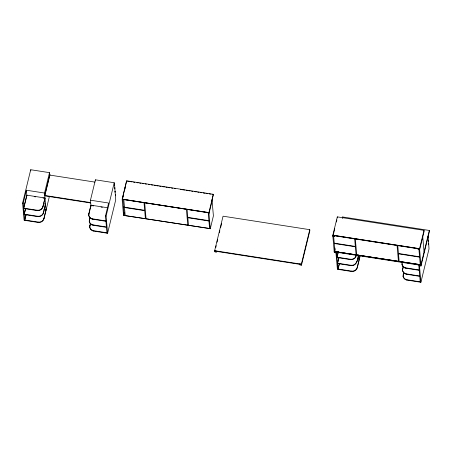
<?xml version="1.0" encoding="UTF-8"?>
<svg xmlns="http://www.w3.org/2000/svg" width="452" height="452" viewBox="0 0 452 452"><rect width="100%" height="100%" fill="white"/><g stroke="black" fill="none" stroke-linecap="round" stroke-linejoin="round"><path stroke-width="0.68" d="M88.722 215.248L90.925 205.496M89.247 221.282L89.818 217.796M89.762 227.107L90.327 223.627M402.02 264.267L402.105 262.765L402.133 263.109M402.534 269.375L402.619 270.872M402.551 270.302L403.274 266.155M403.06 276.127L403.817 272.324M89.728 226.768C89.671 228.938 91.468 230.802 93.575 231.068L107.593 233.249L115.718 199.891L114.542 184.354L114.407 184.913M114.757 188.913L114.836 187.744L114.701 188.298M115.057 192.32L115.136 191.151L115 191.71M115.356 195.761L115.435 194.592L115.3 195.145M428.298 240.724L428.14 236.763M403.099 276.358L404.19 278.731L406.258 279.952L420.897 282.268L429.016 248.905L428.434 240.17M428.654 244.781L428.739 243.611L428.603 244.165M107.712 207.767L90.897 205.151L88.807 213.745L88.79 215.824M89.773 226.531L90.519 223.305M403.625 272.641L403.127 276.703M49.358 196.603L43.957 218.791C43.341 221.288 40.595 222.842 38.121 222.429L24.103 220.248L22.6 203.095L30.719 169.732L49.511 172.653L49.748 175.461L49.833 174.274L49.697 174.834M26.058 214.881L24.724 220.344L23.227 203.191L26.386 190.219L44.545 193.044L46.047 210.197M26.849 195.513L23.69 208.485L37.087 210.57C39.561 210.977 42.302 209.429 42.917 206.931L45.008 198.338L42.991 198.021M25.515 208.711L24.188 214.175L37.584 216.259C40.059 216.672 42.804 215.118 43.415 212.621L45.505 204.027L43.488 203.711M25.549 209.056L24.216 214.519L37.612 216.604C40.087 217.011 42.833 215.463 43.443 212.965L45.539 204.372M26.03 214.542L24.696 220.005L38.092 222.085C40.567 222.497 43.313 220.949 43.923 218.452L46.019 209.852L43.997 209.542M44.545 193.044L49.511 172.653M49.878 174.93L44.788 195.846L90.711 202.988M42.889 206.587L44.98 197.993L26.821 195.168L23.662 208.14L37.053 210.225C39.527 210.638 42.273 209.084 42.889 206.587L42.917 206.931M91.005 206.378L90.462 200.202L95.428 179.811L114.215 182.738L114.458 185.523M90.004 217.48L89.366 220.124L89.332 219.779M106.971 233.153L105.469 215.999L108.627 203.027L90.462 200.202M107.593 233.249L106.096 216.096L114.215 182.738M212.005 199.857L213.406 215.87L210.248 228.842L208.897 212.626L123.803 199.62L125.204 215.627L209.598 228.531L208.219 212.779L122.181 199.14L126.645 180.811L213.355 194.298L212.028 200.112M122.204 199.4L126.645 180.811M123.549 194.852L122.221 200.309L123.537 215.355L210.299 228.639M124.876 189.388L125.317 186.631M123.537 215.355L124.198 212.621M213.355 194.298L208.897 212.626L122.181 199.14M208.931 213.796L212.09 200.824M215.728 247.668L216.225 245.639M217.045 242.255L217.706 239.549M219.35 232.786L219.847 230.757M220.672 227.373L221.661 223.311M309.761 229.678L301.36 264.183L301.45 265.217L299.908 264.991L299.817 263.962L301.36 264.183L214.649 250.702L223.051 216.192L309.761 229.678L309.852 230.706L301.45 265.217M419.592 249.916L424.106 231.384L424.016 230.356L337.305 216.87L332.841 235.204L332.926 236.238L334.599 236.503L334.542 235.854M334.746 228.763L332.881 236.43L334.288 252.504L335.955 252.775L335.898 252.126L419.394 265.115L419.366 264.719L420.908 264.962L429.31 230.452L342.599 216.971L342.271 218.322M336.401 221.972L336.898 219.938M335.028 248.058L334.197 251.476L420.258 264.646L418.88 248.894L332.87 235.52M335.113 249.12L334.288 252.504L335.96 252.764M338.288 251.696L336.96 257.16L350.356 259.245C352.831 259.651 355.571 258.103 356.187 255.606C355.99 258.29 352.905 260.024 350.385 259.584L336.989 257.504L338.316 252.041M338.819 257.73L337.486 263.194L350.882 265.279C356.453 266.188 358.08 259.092 358.323 255.03M337.684 262.855L339.011 257.391M339.328 263.556L337.994 269.019L351.39 271.104C353.865 271.516 356.611 269.963 357.227 267.465L359.317 258.872L357.3 258.561M338.362 267.996L339.192 264.584M337.514 263.539L350.91 265.618C356.487 266.527 358.114 259.431 358.351 255.369M335.864 251.747L337.401 269.262L351.424 271.449C353.899 271.855 356.639 270.307 357.255 267.81L360.176 255.815M403.308 266.499L402.664 269.143L402.63 268.799M424.016 230.356L419.558 248.747L332.847 235.26M428.106 236.549L428.055 237.933M419.45 265.765L420.998 265.991L429.4 231.486L429.31 230.452M420.569 280.46L420.236 281.828L406.845 279.743L404.602 278.788L403.246 276.912M420.959 264.759L334.197 251.476L420.908 264.962M418.038 248.837L418.01 248.453L419.552 248.69L420.998 265.991M419.642 249.719L418.094 249.487L418.004 248.459M127.351 181.173L129.396 181.495M130.758 181.704L132.12 181.919M133.487 182.128L134.849 182.342M136.894 182.659L138.255 182.874M139.623 183.083L140.984 183.297M142.346 183.506L143.708 183.721M145.075 183.93L146.437 184.145M148.482 184.461L149.872 184.676M151.262 184.896L152.652 185.111M154.042 185.326L155.431 185.54M156.821 185.761L158.211 185.975M159.601 186.19L160.991 186.405M162.381 186.625L164.466 186.947M165.856 187.162L167.246 187.377M168.636 187.597L170.025 187.812M171.415 188.026L172.805 188.247M174.195 188.461L175.585 188.676M180.45 189.433L184.619 190.083M186.009 190.298L187.399 190.512M188.789 190.727L190.179 190.947M191.569 191.162L192.931 191.377M194.292 191.586L196.337 191.902M197.705 192.117L199.066 192.326M200.428 192.541L201.795 192.75M203.157 192.964L205.202 193.281M206.564 193.496L207.926 193.705M209.293 193.919L210.655 194.128M212.016 194.343L213.378 194.552M94.943 182.105L49.714 175.071L44.754 195.456L90.677 202.598M419.552 248.69L332.841 235.204L334.508 235.475L334.599 236.503L332.926 236.238M123.577 207.027L144.674 210.304M123.611 207.389L144.708 210.666M187.795 217.367L208.892 220.649M187.829 217.728L208.937 221.017M334.237 243.148L355.34 246.425M34.245 196.66L35.595 196.869M92.276 205.705L93.62 205.914M101.016 207.061L102.361 207.27M334.271 243.504L355.368 246.786M398.455 253.487L419.558 256.77M398.489 253.849L419.603 257.132M22.6 203.095L23.227 203.191M105.469 215.999L106.096 216.096M358.001 259.002L359.346 259.216L359.046 255.781M88.908 216.033L90.264 217.909L91.892 218.734L105.904 220.949M402.06 264.493L403.122 266.527L405.19 267.748L419.202 269.968M88.761 215.48L89.852 217.853L91.925 219.073L105.932 221.294M401.992 263.923C401.93 266.092 403.726 267.963 405.834 268.228L419.23 270.307M89.287 221.514L90.355 223.542L92.423 224.768L106.429 226.983M89.219 220.938C89.157 223.107 90.959 224.977 93.061 225.243L106.457 227.328M402.738 271.087L403.653 272.562L405.721 273.782L419.727 276.002M402.585 270.528L403.681 272.906L405.749 274.127L419.761 276.341M89.795 227.339L90.863 229.373L92.931 230.593L106.938 232.808M214.74 251.73L216.412 251.99L216.316 250.973L214.649 250.702L214.74 251.73L216.406 252.001L216.35 251.352L299.851 264.341L299.817 263.945M428.276 240.453L428.355 241.34M422.75 236.944L424.066 251.984M419.36 264.736L420.897 282.268M418.767 265.013L420.27 282.172M405.806 267.883L405.834 268.228M406.331 273.918L406.365 274.262M406.845 279.743L406.873 280.087M403.144 274.624L403.173 274.969M397.743 245.357L399.144 261.363M397.065 245.504L398.444 261.256M355.334 239.012L356.713 254.764M356.713 261.64L356.747 261.985M357.227 267.465L357.255 267.81M354.679 238.91L356.057 254.662M350.356 259.245L350.385 259.584M350.882 265.279L350.91 265.618M351.39 271.104L351.424 271.449M342.599 216.971L342.689 218M337.305 216.87L337.395 217.898M336.525 252.205L338.028 269.364M333.582 235.628L334.96 251.385M187.083 209.236L188.484 225.249M186.405 209.383L187.783 225.136M144.674 202.892L146.052 218.644M144.018 202.79L145.397 218.542M122.921 199.513L124.3 215.265M95.428 179.811L95.525 180.902M92.507 218.864L92.536 219.209M93.033 224.898L93.061 225.243M93.541 230.729L93.575 231.068M88.807 213.745L88.835 214.09M89.841 225.61L89.875 225.949M43.415 212.621L43.443 212.965M43.923 218.452L43.957 218.791M37.053 210.225L37.087 210.57M37.584 216.259L37.612 216.604M38.092 222.085L38.121 222.429M30.719 169.732L30.815 170.822M26.386 190.219L26.866 195.705"/></g></svg>
